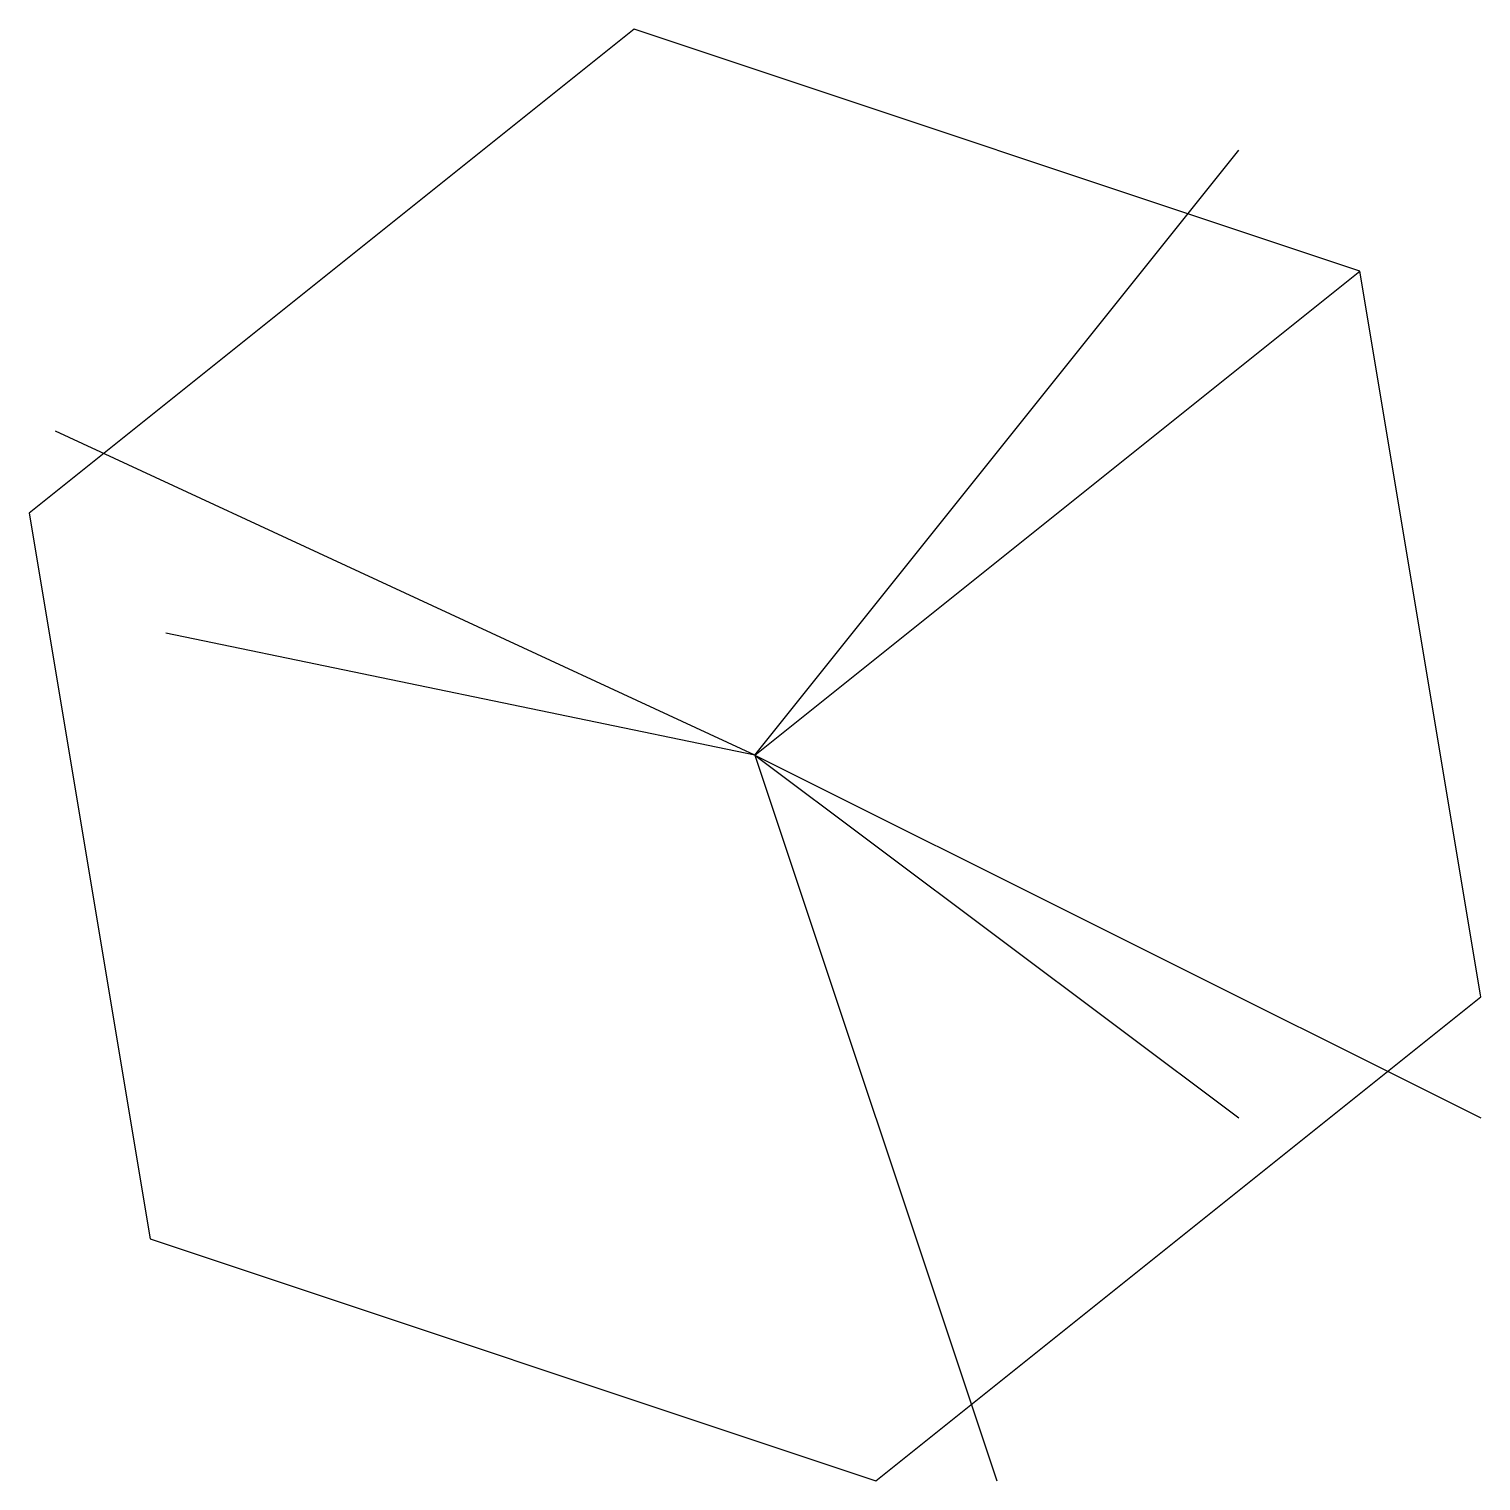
# Model space of a CAD drawing. Extents: x -3 to 3, y -3 to 3.
import ezdxf

# ---------------------------------------------------------------- set-up
doc = ezdxf.new("R2010")
doc.units = 0
doc.header["$LTSCALE"] = 1.2
doc.header["$MEASUREMENT"] = 0
doc.layers.get('0').update_dxf_attribs({"linetype": 'CONTINUOUS'})

msp = doc.modelspace()

# ---------------------------------------------------------------- linework, layer by layer
for p, q in [((-0.5, 3), (-3, 1)), ((2.5, 2), (-0.5, 3)), ((0, 0), (2, 2.5)), ((0, 0), (2.5, 2)), ((3, -1), (2.5, 2)), ((0, 0), (-2.8908, 1.3383)), ((-3, 1), (-2.5, -2)), ((0, 0), (-2.4346, 0.5034)), ((0, 0), (1, -3)), ((0, 0), (3, -1.5)), ((0, 0), (2, -1.5)), ((0.5, -3), (3, -1)), ((-2.5, -2), (0.5, -3))]:
    msp.add_line(p, q)

doc.saveas('drawing.dxf')
